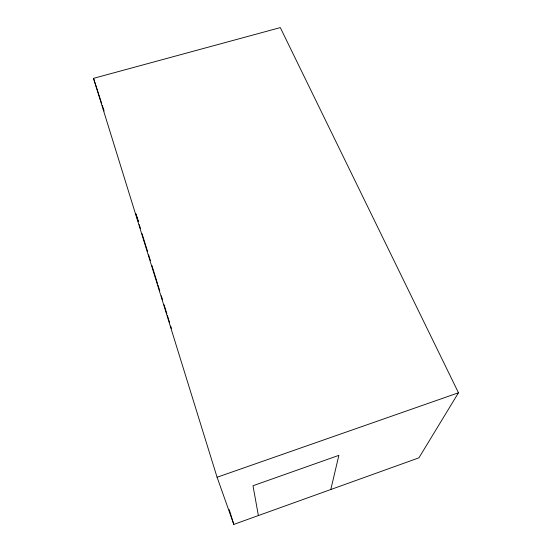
<?xml version="1.0" encoding="UTF-8"?>
<svg xmlns="http://www.w3.org/2000/svg" width="552" height="552" viewBox="0 0 552 552"><rect width="100%" height="100%" fill="white"/><g stroke="black" fill="none" stroke-linecap="round" stroke-linejoin="round"><path stroke-width="0.83" d="M330.8 489.52L338.873 455.352L252.995 485.739L258.377 515.561M458.477 392.776L418.927 457.829L233.8 524.4L217.088 477.252L93.523 78.343L280.306 27.6L458.477 392.776L217.088 477.252M138.324 221.255L135.923 213.928L138.207 221.297M93.523 78.343L101.727 103.638M102.258 105.266L104.114 110.98M229.19 509.579L233.8 524.4M139.221 224.567L140.491 228.659M142.009 233.572L147.591 251.574M148.605 254.845L150.385 260.572M151.903 265.484L157.486 283.486M157.996 285.122L159.769 290.849M161.294 295.762L162.564 299.853M164.082 304.759L166.876 313.764M167.38 315.399L169.664 322.768M170.678 326.039L171.444 328.495"/></g></svg>
